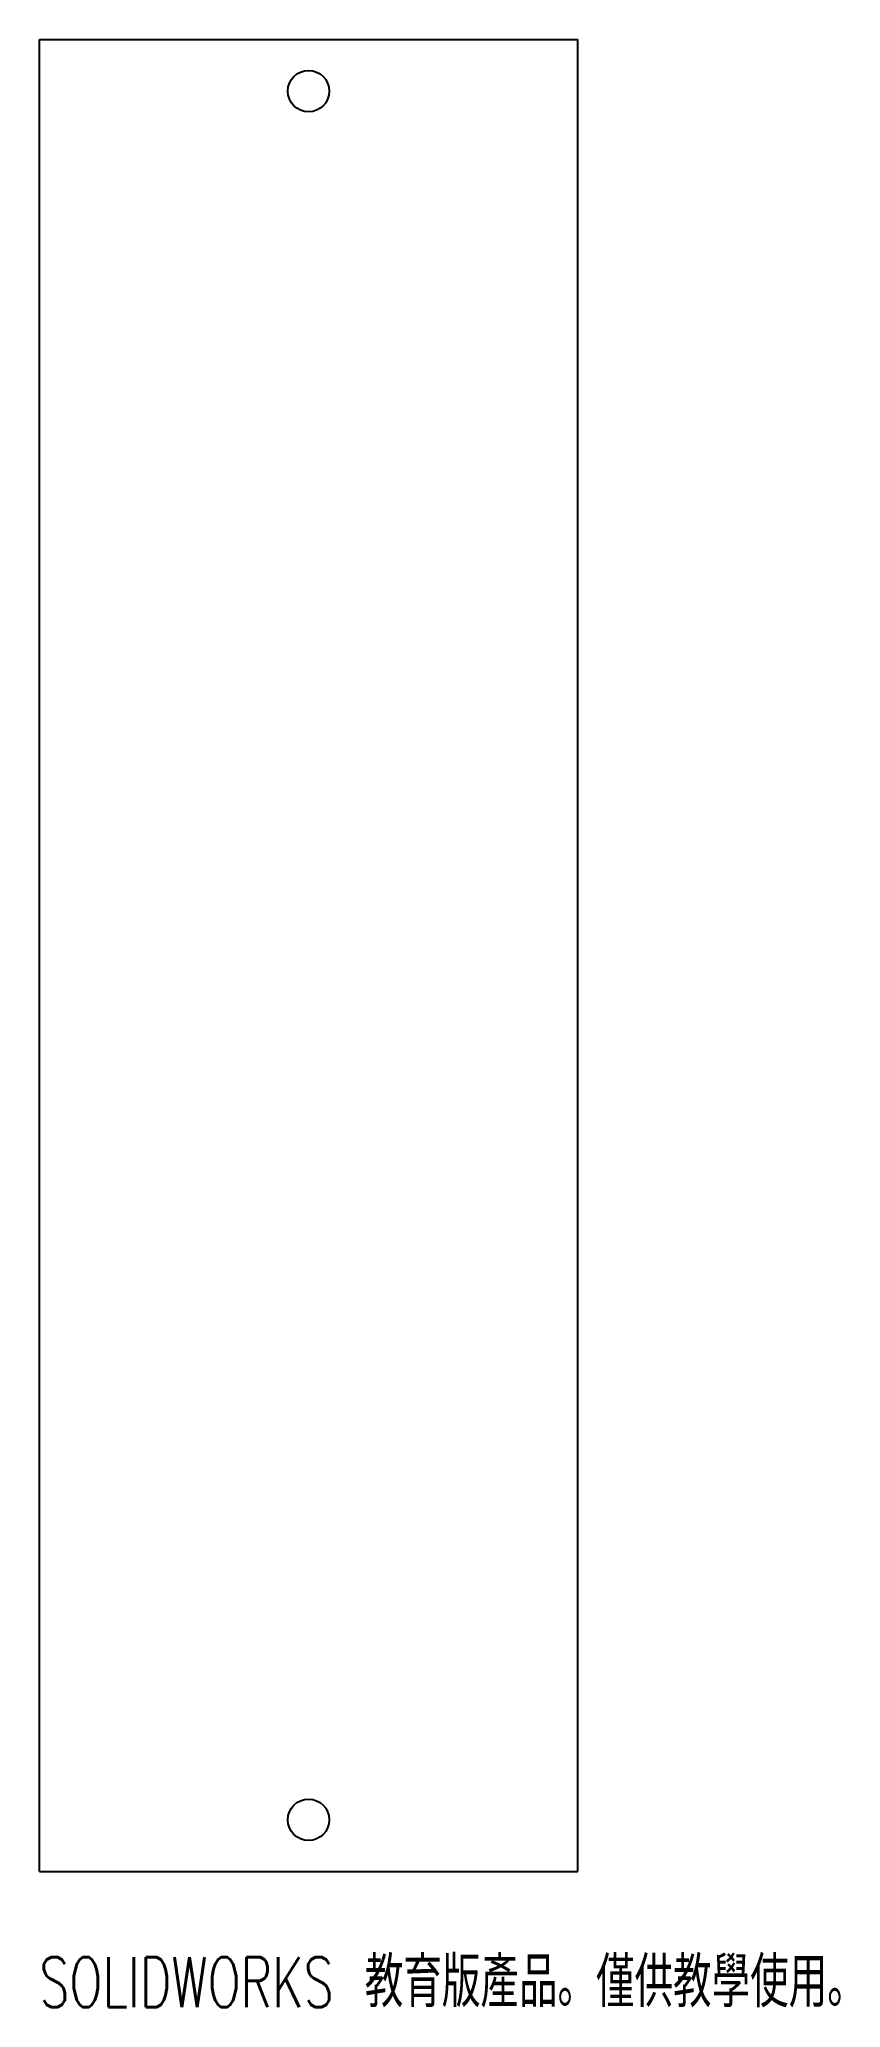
# Model space of a CAD drawing. Header units: millimetres. Extents: x -230 to -153, y -102 to 88.
import ezdxf

# ---------------------------------------------------------------- set-up
doc = ezdxf.new("R2010")
doc.units = ezdxf.units.MM
doc.styles.add('SLDTEXTSTYLE0', font='TXT', dxfattribs={"width": 0.7, "bigfont": 'bigfont'})

msp = doc.modelspace()

# ---------------------------------------------------------------- linework, layer by layer
at = {"color": 7, "linetype": 'Continuous', "lineweight": 25}
for p, q in [((-230, -88.5), (-230, 88.5)), ((-230, 88.5), (-178, 88.5)), ((-178, -88.5), (-178, 88.5)), ((-230, -88.5), (-178, -88.5))]:
    msp.add_line(p, q, dxfattribs=at)
for centre in [(-204, 83.5), (-204, -83.5)]:
    msp.add_circle(centre, 2, dxfattribs=at)

# ---------------------------------------------------------------- texts
at = {"color": 7, "linetype": 'Continuous', "insert": (-230, -96.77), "char_height": 4.8336, "attachment_point": 1, "style": 'SLDTEXTSTYLE0'}
msp.add_mtext('SOLIDWORKS 教育版產品。僅供教學使用。', dxfattribs=at)

doc.saveas('drawing.dxf')
